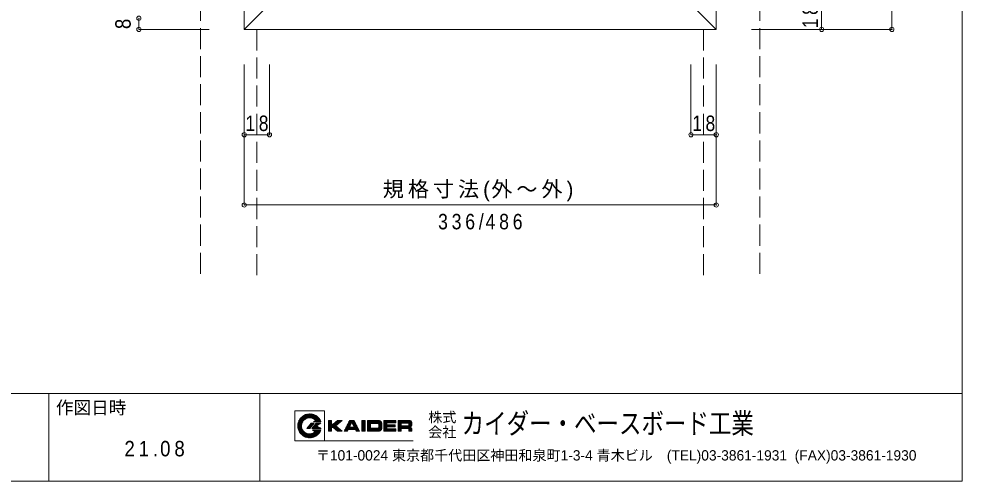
# Model space of a CAD drawing. Units: millimetres on the paper, enlarged 2 times, with parts at other scales. Extents: x -282 to 282, y -195 to 195.
# Drawn here: x 13.4 to 282, y -195 to -63.3 of the extents above; entities that cross this region are included whole.
import ezdxf
from ezdxf.enums import TextEntityAlignment as Align

# ---------------------------------------------------------------- set-up
doc = ezdxf.new("R2010")
doc.units = ezdxf.units.MM
doc.header["$LTSCALE"] = 2
doc.header["$PDMODE"] = 32
doc.header["$PDSIZE"] = 1.2
doc.linetypes.add('DASHED3', pattern=[4, 3, -1])
for name, color, linetype, lineweight in [('2-0_ＫＢ製品', 2, 'Continuous', 9), ('2-3_寸法', 4, 'Continuous', 9), ('2-8_他製品', 7, 'Continuous', 18), ('F-0_図面枠', 5, 'Continuous', 9), ('F-5_F-5ﾚｲﾔ', 7, 'Continuous', 9)]:
    doc.layers.add(name, color=color, linetype=linetype, lineweight=lineweight)
doc.styles.add('HG創英角ｺﾞｼｯｸUB', font='')
doc.styles.add('HGｺﾞｼｯｸM', font='')
doc.styles.add('ＭＳ ゴシック', font='')
doc.styles.get('HG創英角ｺﾞｼｯｸUB').set_extended_font_data('HG創英角ｺﾞｼｯｸUB')
doc.styles.get('HGｺﾞｼｯｸM').set_extended_font_data('HGｺﾞｼｯｸM')
doc.styles.get('ＭＳ ゴシック').set_extended_font_data('MS Gothic')

msp = doc.modelspace()

# ---------------------------------------------------------------- linework, layer by layer
at = {"layer": '2-0_ＫＢ製品'}
for p, q in [((77.6, -66.34), (77.6, 68.06)), ((212, -66.34), (212, 68.06)), ((77.6, -66.34), (84.8, -59.14)), ((204.8, -59.14), (212, -66.34)), ((77.6, -66.34), (212, -66.34))]:
    msp.add_line(p, q, dxfattribs=at)
at = {"layer": '2-3_寸法'}
for p, q in [((262, 68.06), (262, -66.34)), ((242, -66.34), (242, -59.14)), ((47.6, -63.14), (47.6, -66.34)), ((47.6, -66.34), (67.6, -66.34)), ((242, -66.34), (222, -66.34)), ((262, -66.34), (242, -66.34)), ((77.6, -96.34), (77.6, -76.34)), ((84.8, -96.34), (84.8, -76.34)), ((204.8, -96.34), (204.8, -76.34)), ((212, -96.34), (212, -76.34)), ((77.6, -96.34), (84.8, -96.34)), ((77.6, -116.34), (77.6, -96.34)), ((212, -96.34), (204.8, -96.34)), ((212, -116.34), (212, -96.34)), ((77.6, -116.34), (212, -116.34))]:
    msp.add_line(p, q, dxfattribs=at)
for p in [(47.6, -63.14), (47.6, -66.34), (242, -66.34), (262, -66.34), (77.6, -96.34), (84.8, -96.34), (204.8, -96.34), (212, -96.34), (77.6, -116.34), (212, -116.34)]:
    msp.add_point(p, dxfattribs=at)
at = {"layer": '2-8_他製品', "linetype": 'DASHED3', "lineweight": 9}
for p, q in [((65.2, 118.06), (65.2, -136.34)), ((224.4, 118.06), (224.4, -136.34)), ((81.2, -66.34), (81.2, -136.34)), ((208.4, -66.34), (208.4, -136.34))]:
    msp.add_line(p, q, dxfattribs=at)
at = {"layer": 'F-0_図面枠'}
for p, q in [((282, 195), (282, -195)), ((-282, -170), (282, -170)), ((22, -195), (22, -170)), ((82, -195), (82, -170)), ((282, -195), (-282, -195))]:
    msp.add_line(p, q, dxfattribs=at)
at = {"layer": 'F-5_F-5ﾚｲﾔ'}
for p, q in [((92.851, -179.154), (96.154, -175.851)), ((92.878, -178.814), (95.814, -175.878)), ((92.951, -178.429), (95.429, -175.951)), ((93.102, -177.964), (94.964, -176.103)), ((93.492, -177.261), (94.261, -176.492)), ((94.336, -177.938), (93.564, -177.166)), ((94.473, -177.763), (93.705, -176.995)), ((94.626, -177.602), (93.858, -176.834)), ((94.794, -177.457), (94.02, -176.683)), ((94.977, -177.328), (94.192, -176.543)), ((95.177, -177.214), (94.376, -176.413)), ((95.394, -177.119), (94.569, -176.294)), ((95.631, -177.043), (94.775, -176.187)), ((95.893, -176.992), (94.992, -176.091)), ((95.012, -177.306), (96.462, -175.857)), ((96.184, -176.97), (95.223, -176.009)), ((96.519, -176.992), (95.468, -175.941)), ((95.571, -177.06), (96.745, -175.886)), ((96.927, -177.088), (95.73, -175.89)), ((95.96, -176.983), (97.008, -175.936)), ((97.593, -177.441), (96.011, -175.858)), ((96.285, -176.972), (97.255, -176.002)), ((98.582, -178.117), (96.316, -175.851)), ((96.57, -177), (97.487, -176.083)), ((98.895, -178.117), (96.652, -175.874)), ((96.826, -177.057), (97.705, -176.177)), ((99.208, -178.117), (97.033, -175.941)), ((97.059, -177.136), (97.912, -176.284)), ((97.273, -177.235), (98.107, -176.402)), ((97.469, -177.352), (98.291, -176.531)), ((99.417, -178.013), (97.487, -176.083)), ((97.643, -178.117), (98.781, -176.979)), ((97.649, -177.485), (98.464, -176.67)), ((97.802, -177.645), (98.628, -176.819)), ((97.956, -178.117), (98.923, -177.149)), ((99.075, -177.357), (98.143, -176.425)), ((96.231, -182.65), (92.85, -179.268)), ((92.857, -179.462), (94.253, -178.066)), ((94.144, -180.25), (92.862, -178.967)), ((95.9, -182.632), (92.868, -179.6)), ((92.886, -179.745), (94.007, -178.624)), ((93.975, -179.768), (92.896, -178.689)), ((92.936, -180.008), (93.93, -179.013)), ((93.922, -179.402), (92.95, -178.43)), ((93.002, -180.255), (93.919, -179.338)), ((93.924, -179.09), (93.02, -178.187)), ((93.083, -180.487), (93.947, -179.623)), ((93.961, -178.815), (93.105, -177.959)), ((93.177, -180.705), (94.003, -179.879)), ((94.024, -178.566), (93.202, -177.743)), ((94.11, -178.338), (93.311, -177.54)), ((94.214, -178.13), (93.432, -177.347)), ((95.438, -179.989), (96.917, -178.511)), ((95.579, -179.989), (95.475, -179.885)), ((95.892, -179.989), (95.617, -179.715)), ((95.751, -179.989), (97.229, -178.511)), ((96.205, -179.989), (95.759, -179.544)), ((96.404, -179.876), (95.901, -179.373)), ((96.547, -179.705), (96.044, -179.203)), ((96.064, -179.989), (97.542, -178.511)), ((96.689, -179.535), (96.186, -179.032)), ((96.831, -179.364), (96.328, -178.861)), ((96.973, -179.193), (96.471, -178.69)), ((97.116, -179.023), (96.613, -178.52)), ((98.099, -178.511), (96.867, -179.989)), ((97.258, -178.852), (96.917, -178.511)), ((97.147, -179.989), (96.994, -179.836)), ((97.006, -179.989), (98.485, -178.511)), ((97.46, -179.989), (97.137, -179.666)), ((97.4, -178.681), (97.229, -178.511)), ((97.773, -179.989), (97.279, -179.495)), ((97.319, -179.989), (98.798, -178.511)), ((97.755, -177.798), (97.33, -178.117)), ((97.33, -178.117), (99.456, -178.117)), ((98.086, -179.989), (97.421, -179.324)), ((97.643, -178.117), (97.509, -177.982)), ((98.399, -179.989), (97.563, -179.154)), ((97.632, -179.989), (98.308, -179.314)), ((97.956, -178.117), (97.688, -177.848)), ((98.712, -179.989), (97.706, -178.983)), ((97.735, -178.948), (98.172, -178.511)), ((98.269, -178.117), (97.803, -177.651)), ((98.25, -179.214), (97.848, -178.812)), ((97.945, -179.989), (98.51, -179.424)), ((98.446, -179.097), (97.99, -178.641)), ((98.099, -178.511), (99.424, -178.511)), ((98.641, -178.98), (98.172, -178.511)), ((99.424, -178.511), (98.191, -179.25)), ((98.191, -179.25), (99.547, -179.989)), ((98.258, -179.989), (98.713, -179.534)), ((98.269, -178.117), (99.056, -177.33)), ((99.025, -179.989), (98.398, -179.363)), ((98.837, -178.863), (98.485, -178.511)), ((98.571, -179.989), (98.915, -179.645)), ((98.582, -178.117), (99.178, -177.521)), ((98.642, -178.98), (99.111, -178.511)), ((99.033, -178.745), (98.798, -178.511)), ((98.884, -179.989), (99.118, -179.755)), ((98.895, -178.117), (99.288, -177.724)), ((99.338, -179.989), (99.087, -179.738)), ((99.228, -178.628), (99.111, -178.511)), ((99.197, -179.989), (99.32, -179.866)), ((99.208, -178.117), (99.387, -177.938)), ((101.604, -177.72), (101.604, -180.78)), ((101.604, -177.72), (102.454, -177.72)), ((101.604, -178.57), (102.454, -177.72)), ((101.604, -178.195), (102.078, -177.72)), ((101.604, -177.819), (101.703, -177.72)), ((101.604, -180.448), (104.331, -177.72)), ((104.387, -180.78), (101.604, -177.996)), ((101.604, -178.946), (102.454, -178.096)), ((103.16, -179.928), (101.604, -178.372)), ((101.604, -179.321), (102.454, -178.471)), ((101.604, -179.697), (102.56, -178.74)), ((101.604, -180.072), (102.936, -178.74)), ((102.616, -179.76), (101.604, -178.748)), ((102.454, -179.973), (101.604, -179.123)), ((102.454, -180.348), (101.604, -179.499)), ((102.454, -180.724), (101.604, -179.874)), ((102.454, -178.471), (101.703, -177.72)), ((102.454, -178.096), (102.078, -177.72)), ((102.454, -177.72), (102.454, -178.74)), ((102.454, -179.76), (102.985, -179.76)), ((102.454, -179.76), (102.454, -180.78)), ((102.667, -179.76), (104.707, -177.72)), ((104.763, -180.78), (102.723, -178.74)), ((103.006, -179.796), (105.082, -177.72)), ((105.138, -180.78), (103.036, -178.678)), ((103.208, -179.97), (103.811, -179.367)), ((103.841, -179.108), (103.238, -178.505)), ((103.41, -180.143), (104.013, -179.54)), ((104.043, -178.934), (103.441, -178.331)), ((103.613, -180.316), (104.216, -179.714)), ((104.246, -178.761), (103.643, -178.158)), ((105.46, -177.72), (103.675, -179.25)), ((103.675, -179.25), (105.46, -180.78)), ((103.815, -180.489), (104.418, -179.887)), ((104.448, -178.588), (103.845, -177.985)), ((104.65, -178.414), (104.047, -177.812)), ((104.154, -177.72), (105.46, -177.72)), ((104.852, -178.241), (104.331, -177.72)), ((105.055, -178.068), (104.707, -177.72)), ((105.257, -177.894), (105.082, -177.72)), ((105.445, -177.733), (105.458, -177.72)), ((107.554, -177.72), (106.024, -180.78)), ((106.194, -180.44), (108.095, -178.539)), ((106.23, -180.78), (107.719, -179.29)), ((107.139, -180.451), (106.505, -179.817)), ((106.569, -179.689), (108.539, -177.72)), ((106.605, -180.78), (107.795, -179.59)), ((107.333, -180.27), (106.631, -179.567)), ((107.709, -180.27), (106.756, -179.317)), ((108.084, -180.27), (106.881, -179.067)), ((106.945, -178.938), (108.163, -177.72)), ((107.639, -179.45), (107.006, -178.816)), ((107.764, -179.199), (107.131, -178.566)), ((107.89, -178.949), (107.256, -178.315)), ((107.321, -178.187), (107.787, -177.72)), ((108.015, -178.699), (107.381, -178.065)), ((107.49, -180.27), (108.17, -179.59)), ((108.14, -178.448), (107.507, -177.815)), ((107.554, -177.72), (108.914, -177.72)), ((108.46, -180.27), (107.78, -179.59)), ((110.041, -179.973), (107.787, -177.72)), ((107.866, -180.27), (108.546, -179.59)), ((108.835, -180.27), (108.155, -179.59)), ((109.665, -179.222), (108.163, -177.72)), ((108.234, -178.4), (108.914, -177.72)), ((108.241, -180.27), (109.54, -178.972)), ((108.405, -178.604), (109.039, -177.97)), ((110.416, -180.724), (108.515, -178.824)), ((108.531, -178.854), (109.164, -178.221)), ((109.211, -180.27), (108.531, -179.59)), ((109.289, -178.471), (108.539, -177.72)), ((108.617, -180.27), (109.665, -179.222)), ((108.656, -179.104), (109.289, -178.471)), ((108.781, -179.355), (109.414, -178.721)), ((110.096, -180.78), (108.891, -179.574)), ((108.914, -177.72), (110.444, -180.78)), ((108.992, -180.27), (109.79, -179.472)), ((109.282, -180.356), (109.915, -179.723)), ((111.05, -177.72), (111.05, -180.78)), ((111.05, -178.74), (112.07, -177.72)), ((111.05, -178.364), (111.694, -177.72)), ((111.05, -177.989), (111.319, -177.72)), ((112.07, -178.847), (111.05, -177.827)), ((111.05, -179.116), (112.07, -178.096)), ((112.07, -179.222), (111.05, -178.202)), ((111.05, -179.491), (112.07, -178.471)), ((112.07, -179.598), (111.05, -178.577)), ((111.05, -179.867), (112.07, -178.846)), ((112.07, -179.973), (111.05, -178.953)), ((111.05, -180.242), (112.07, -179.222)), ((112.07, -180.348), (111.05, -179.329)), ((111.05, -180.618), (112.07, -179.598)), ((112.07, -180.724), (111.05, -179.704)), ((112.07, -178.471), (111.319, -177.72)), ((112.07, -178.096), (111.694, -177.72)), ((112.712, -178.096), (113.088, -177.72)), ((112.712, -178.471), (113.463, -177.72)), ((112.712, -178.846), (113.839, -177.72)), ((112.712, -179.222), (114.214, -177.72)), ((113.562, -178.57), (112.712, -177.72)), ((113.562, -178.946), (112.712, -178.096)), ((113.562, -179.321), (112.712, -178.471)), ((112.712, -179.598), (113.562, -178.748)), ((113.562, -179.697), (112.712, -178.847)), ((112.712, -179.973), (113.562, -179.123)), ((114.27, -180.78), (112.712, -179.222)), ((112.712, -180.348), (113.562, -179.499)), ((113.895, -180.78), (112.712, -179.598)), ((112.712, -180.724), (113.562, -179.874)), ((113.032, -180.78), (113.882, -179.93)), ((113.938, -178.57), (113.088, -177.72)), ((113.407, -180.78), (114.257, -179.93)), ((114.313, -178.57), (113.463, -177.72)), ((115.517, -178.57), (113.562, -178.57)), ((113.562, -178.57), (113.562, -179.93)), ((115.517, -179.93), (113.562, -179.93)), ((113.74, -178.57), (114.59, -177.72)), ((113.783, -180.78), (114.633, -179.93)), ((114.646, -180.78), (113.796, -179.93)), ((114.689, -178.57), (113.839, -177.72)), ((114.115, -178.57), (114.965, -177.72)), ((114.158, -180.78), (115.008, -179.93)), ((115.021, -180.78), (114.172, -179.93)), ((115.064, -178.57), (114.214, -177.72)), ((114.491, -178.57), (115.341, -177.72)), ((114.534, -180.78), (115.384, -179.93)), ((115.397, -180.78), (114.547, -179.93)), ((115.44, -178.57), (114.59, -177.72)), ((114.866, -178.57), (115.716, -177.72)), ((114.909, -180.78), (116.792, -178.897)), ((115.772, -180.78), (114.922, -179.93)), ((116.792, -179.547), (114.965, -177.72)), ((115.242, -178.57), (116.081, -177.731)), ((115.285, -180.78), (116.792, -179.273)), ((116.118, -180.75), (115.298, -179.93)), ((116.792, -179.172), (115.341, -177.72)), ((115.608, -178.58), (116.359, -177.829)), ((116.377, -180.634), (115.652, -179.908)), ((115.66, -180.78), (116.792, -179.648)), ((116.792, -178.796), (115.716, -177.72)), ((115.842, -178.721), (116.568, -177.995)), ((116.577, -180.458), (115.866, -179.748)), ((115.942, -178.996), (116.717, -178.221)), ((115.942, -179.371), (116.791, -178.523)), ((115.942, -179.505), (115.942, -178.995)), ((116.792, -179.923), (115.942, -179.073)), ((116.721, -180.226), (115.942, -179.448)), ((116.776, -178.404), (116.108, -177.736)), ((116.792, -179.93), (116.792, -178.57)), ((117.369, -177.72), (117.369, -180.78)), ((117.369, -177.72), (120.769, -177.72)), ((117.369, -179.243), (118.891, -177.72)), ((117.369, -178.867), (118.516, -177.72)), ((117.369, -178.492), (118.141, -177.72)), ((117.369, -178.116), (117.765, -177.72)), ((117.369, -177.741), (117.389, -177.72)), ((118.871, -179.577), (117.369, -178.075)), ((118.495, -179.577), (117.369, -178.451)), ((117.369, -179.618), (118.219, -178.768)), ((118.219, -179.676), (117.369, -178.826)), ((117.369, -180.369), (118.814, -178.923)), ((117.369, -179.994), (118.439, -178.923)), ((118.219, -180.052), (117.369, -179.202)), ((118.572, -180.78), (117.369, -179.577)), ((117.369, -180.745), (118.219, -179.894)), ((118.219, -178.55), (117.389, -177.72)), ((118.445, -178.4), (117.765, -177.72)), ((118.82, -178.4), (118.141, -177.72)), ((118.219, -178.4), (120.769, -178.4)), ((118.219, -179.577), (120.599, -179.577)), ((118.219, -179.577), (118.219, -180.1)), ((119.196, -178.4), (118.516, -177.72)), ((118.537, -179.577), (119.19, -178.923)), ((118.587, -178.4), (119.267, -177.72)), ((119.246, -179.577), (118.593, -178.923)), ((119.571, -178.4), (118.891, -177.72)), ((118.912, -179.577), (119.566, -178.923)), ((118.962, -178.4), (119.642, -177.72)), ((119.622, -179.577), (118.968, -178.923)), ((119.947, -178.4), (119.267, -177.72)), ((119.288, -179.577), (119.941, -178.923)), ((119.338, -178.4), (120.018, -177.72)), ((119.997, -179.577), (119.344, -178.923)), ((120.322, -178.4), (119.642, -177.72)), ((119.663, -179.577), (120.316, -178.923)), ((119.714, -178.4), (120.393, -177.72)), ((120.373, -179.577), (119.719, -178.923)), ((120.698, -178.4), (120.018, -177.72)), ((120.039, -179.577), (120.599, -179.017)), ((120.089, -178.4), (120.769, -177.72)), ((120.599, -179.428), (120.095, -178.923)), ((120.769, -178.096), (120.393, -177.72)), ((120.414, -179.577), (120.599, -179.392)), ((120.464, -178.4), (120.769, -178.096)), ((120.599, -179.052), (120.47, -178.923)), ((120.599, -178.923), (120.599, -179.577)), ((120.769, -177.72), (120.769, -178.4)), ((121.412, -177.72), (121.412, -180.78)), ((124.812, -177.72), (121.412, -177.72)), ((121.412, -178.096), (121.787, -177.72)), ((121.412, -178.471), (122.163, -177.72)), ((121.412, -178.846), (122.538, -177.72)), ((121.412, -179.222), (122.914, -177.72)), ((122.262, -178.57), (121.412, -177.72)), ((122.262, -178.946), (121.412, -178.096)), ((122.956, -180.015), (121.412, -178.471)), ((121.412, -179.598), (122.262, -178.748)), ((122.58, -180.015), (121.412, -178.847)), ((121.412, -179.973), (122.262, -179.123)), ((122.262, -180.072), (121.412, -179.222)), ((121.412, -180.348), (122.51, -179.25)), ((121.412, -180.724), (122.886, -179.25)), ((122.262, -180.447), (121.412, -179.598)), ((122.552, -178.485), (121.787, -177.72)), ((122.928, -178.485), (122.163, -177.72)), ((122.262, -178.485), (122.262, -179.25)), ((124.217, -178.485), (122.262, -178.485)), ((124.217, -179.25), (122.262, -179.25)), ((122.496, -180.015), (123.261, -179.25)), ((122.524, -178.485), (123.289, -177.72)), ((123.303, -178.485), (122.538, -177.72)), ((123.331, -180.015), (122.566, -179.25)), ((122.872, -180.015), (123.637, -179.25)), ((122.9, -178.485), (123.664, -177.72)), ((123.679, -178.485), (122.914, -177.72)), ((123.707, -180.015), (122.942, -179.25)), ((123.247, -180.015), (124.012, -179.25)), ((123.275, -178.485), (124.04, -177.72)), ((124.054, -178.485), (123.289, -177.72)), ((124.082, -180.015), (123.317, -179.25)), ((123.622, -180.015), (125.322, -178.316)), ((123.651, -178.485), (124.416, -177.72)), ((125.263, -179.318), (123.664, -177.72)), ((125.223, -180.78), (123.693, -179.25)), ((123.998, -180.015), (125.322, -178.691)), ((124.026, -178.485), (124.791, -177.72)), ((125.322, -179.002), (124.04, -177.72)), ((125.322, -180.504), (124.068, -179.25)), ((124.341, -180.048), (125.322, -179.067)), ((124.358, -178.528), (125.087, -177.8)), ((125.322, -180.128), (124.382, -179.189)), ((125.322, -178.626), (124.416, -177.72)), ((124.472, -178.79), (125.266, -177.997)), ((124.472, -178.995), (124.472, -178.74)), ((125.082, -179.513), (124.472, -178.903)), ((124.472, -180.293), (125.091, -179.673)), ((124.472, -180.668), (125.268, -179.872)), ((125.322, -178.251), (124.791, -177.72)), ((125.322, -179.08), (125.322, -178.23)), ((95.528, -182.572), (92.927, -179.972)), ((95.088, -182.445), (93.055, -180.412)), ((93.284, -180.912), (94.083, -180.112)), ((94.487, -182.157), (93.343, -181.013)), ((93.402, -181.107), (94.182, -180.326)), ((93.53, -181.291), (94.299, -180.522)), ((93.67, -181.464), (94.432, -180.702)), ((93.82, -181.628), (94.58, -180.867)), ((93.979, -181.781), (94.743, -181.017)), ((94.149, -181.923), (94.922, -181.151)), ((94.33, -182.056), (95.117, -181.269)), ((94.521, -182.178), (95.329, -181.37)), ((94.724, -182.288), (95.56, -181.451)), ((94.938, -182.387), (95.814, -181.511)), ((95.165, -182.472), (96.096, -181.542)), ((96.532, -182.638), (95.212, -181.318)), ((95.407, -182.544), (96.416, -181.534)), ((95.664, -182.599), (96.798, -181.466)), ((96.811, -182.603), (95.694, -181.486)), ((95.94, -182.636), (97.327, -181.25)), ((97.07, -182.55), (96.06, -181.54)), ((96.239, -182.65), (98.506, -180.383)), ((97.313, -182.48), (96.371, -181.538)), ((96.567, -182.635), (98.819, -180.383)), ((97.541, -182.395), (96.647, -181.501)), ((96.867, -179.989), (99.547, -179.989)), ((97.757, -182.298), (96.896, -181.437)), ((96.935, -182.58), (99.132, -180.383)), ((97.612, -180.839), (97.047, -180.383)), ((97.047, -180.383), (99.456, -180.383)), ((97.289, -180.579), (97.094, -180.383)), ((97.96, -182.189), (97.123, -181.351)), ((97.162, -180.476), (97.254, -180.383)), ((98.153, -182.068), (97.332, -181.247)), ((97.335, -180.616), (97.567, -180.383)), ((97.366, -182.461), (99.445, -180.383)), ((98.666, -181.642), (97.407, -180.383)), ((97.508, -180.755), (97.88, -180.383)), ((98.334, -181.936), (97.523, -181.126)), ((97.66, -180.916), (98.193, -180.383)), ((98.505, -181.794), (97.664, -180.954)), ((98.816, -181.48), (97.72, -180.383)), ((97.942, -182.199), (99.199, -180.941)), ((98.957, -181.308), (98.033, -180.383)), ((99.087, -181.124), (98.346, -180.383)), ((99.206, -180.93), (98.658, -180.383)), ((99.313, -180.725), (98.971, -180.383)), ((99.409, -180.508), (99.284, -180.383)), ((99.51, -179.989), (99.523, -179.976)), ((102.134, -180.78), (101.604, -180.249)), ((101.759, -180.78), (101.604, -180.625)), ((101.604, -180.78), (102.454, -180.78)), ((101.647, -180.78), (102.454, -179.973)), ((102.022, -180.78), (102.454, -180.348)), ((102.398, -180.78), (102.454, -180.724)), ((104.017, -180.663), (104.62, -180.06)), ((104.275, -180.78), (104.822, -180.233)), ((104.651, -180.78), (105.024, -180.407)), ((105.027, -180.78), (105.226, -180.58)), ((105.402, -180.78), (105.429, -180.753)), ((106.024, -180.78), (106.974, -180.78)), ((106.341, -180.78), (106.13, -180.569)), ((106.717, -180.78), (106.255, -180.318)), ((107.014, -180.702), (106.38, -180.068)), ((107.229, -180.27), (106.974, -180.78)), ((109.721, -180.78), (109.266, -180.326)), ((109.407, -180.607), (110.041, -179.973)), ((109.609, -180.78), (110.166, -180.223)), ((109.985, -180.78), (110.291, -180.474)), ((110.36, -180.78), (110.416, -180.724)), ((111.75, -180.78), (111.05, -180.079)), ((111.375, -180.78), (111.05, -180.455)), ((111.05, -180.78), (112.07, -180.78)), ((111.262, -180.78), (112.07, -179.973)), ((111.638, -180.78), (112.07, -180.348)), ((112.014, -180.78), (112.07, -180.724)), ((113.519, -180.78), (112.712, -179.973)), ((113.144, -180.78), (112.712, -180.348)), ((112.768, -180.78), (112.712, -180.724)), ((115.942, -180.78), (112.712, -180.78)), ((116.05, -180.766), (116.778, -180.038)), ((118.196, -180.78), (117.369, -179.953)), ((117.821, -180.78), (117.369, -180.328)), ((117.445, -180.78), (117.369, -180.703)), ((117.369, -180.78), (120.769, -180.78)), ((117.709, -180.78), (118.389, -180.1)), ((118.084, -180.78), (118.764, -180.1)), ((118.219, -180.1), (120.769, -180.1)), ((118.947, -180.78), (118.267, -180.1)), ((118.46, -180.78), (119.14, -180.1)), ((119.323, -180.78), (118.643, -180.1)), ((118.835, -180.78), (119.515, -180.1)), ((119.698, -180.78), (119.018, -180.1)), ((119.211, -180.78), (119.891, -180.1)), ((120.074, -180.78), (119.394, -180.1)), ((119.586, -180.78), (120.266, -180.1)), ((120.45, -180.78), (119.769, -180.1)), ((119.962, -180.78), (120.642, -180.1)), ((120.769, -180.724), (120.145, -180.1)), ((120.337, -180.78), (120.769, -180.348)), ((120.769, -180.348), (120.52, -180.1)), ((120.713, -180.78), (120.769, -180.724)), ((120.769, -180.1), (120.769, -180.78)), ((122.219, -180.78), (121.412, -179.973)), ((121.843, -180.78), (121.412, -180.348)), ((121.468, -180.78), (121.412, -180.724)), ((121.412, -180.78), (122.262, -180.78)), ((121.731, -180.78), (122.262, -180.25)), ((122.107, -180.78), (122.262, -180.625)), ((122.262, -180.015), (122.262, -180.78)), ((124.217, -180.015), (122.262, -180.015)), ((124.472, -180.27), (124.472, -180.78)), ((124.847, -180.78), (124.472, -180.404)), ((124.472, -180.78), (125.322, -180.78)), ((124.735, -180.78), (125.322, -180.193)), ((125.111, -180.78), (125.322, -180.569)), ((125.322, -180.1), (125.322, -180.78)), ((100.5, -183.5), (92, -183.5)), ((100.5, -183.5), (121.077, -183.5)), ((121.077, -183.5), (125.677, -183.5))]:
    msp.add_line(p, q, dxfattribs=at)
for points in [[(92, -183.5), (92, -175), (100.5, -175), (100.5, -183.5)], [(96.62, -178.511), (95.388, -179.989), (96.31, -179.989)], [(96.62, -178.511), (97.542, -178.511), (96.31, -179.989)], [(102.454, -178.74), (102.964, -178.74), (104.154, -177.72)], [(102.964, -179.76), (104.154, -180.78), (105.46, -180.78)], [(108.164, -178.4), (107.569, -179.59), (108.899, -179.59)], [(108.164, -178.4), (108.304, -178.4), (108.899, -179.59)], [(111.05, -177.72), (112.07, -177.72), (112.07, -180.78)], [(115.942, -177.72), (112.712, -177.72), (112.712, -180.78)], [(118.219, -178.4), (118.219, -178.923), (120.599, -178.923)], [(107.229, -180.27), (109.239, -180.27), (109.494, -180.78), (110.444, -180.78)]]:
    msp.add_lwpolyline(points, dxfattribs=at)
for centre, radius, start, end in [((96.25, -179.25), 3.401, 19.46999, 340.53), ((96.204, -179.257), 2.288, 47.28999, 307.96999), ((97.666, -177.687), 0.142, 308.53999, 51.09), ((115.517, -178.995), 0.425, 0, 90), ((115.517, -179.505), 0.425, 270, 0), ((115.942, -178.57), 0.85, 0, 90), ((115.876, -179.864), 0.919, 274.12, 355.87999), ((124.217, -178.74), 0.255, 0, 90), ((124.217, -178.995), 0.255, 270, 0), ((124.812, -178.23), 0.51, 0, 90), ((124.812, -179.08), 0.51, 270, 0), ((124.812, -180.1), 0.51, 0, 90), ((97.523, -180.949), 0.142, 308.53999, 51.09), ((124.217, -180.27), 0.255, 0, 90)]:
    msp.add_arc(centre, radius, start, end, dxfattribs=at)

# ---------------------------------------------------------------- texts
at = {"layer": '2-3_寸法', "color": 7, "style": 'HGｺﾞｼｯｸM', "width": 0.9}
msp.add_text('8', height=4.399, rotation=90, dxfattribs=at).set_placement((46.6, -66.24), align=Align.BOTTOM_LEFT)
at = {"layer": '2-3_寸法', "color": 7, "insert": (241, -65.99), "char_height": 4.399, "attachment_point": 7, "rotation": 90, "style": 'HGｺﾞｼｯｸM'}
msp.add_mtext('\\T1.36;\\W0.85;18', dxfattribs=at)
at = {"layer": '2-3_寸法', "color": 7, "char_height": 4.399, "attachment_point": 7, "style": 'HGｺﾞｼｯｸM'}
for s, insert in [('\\T1.36;\\W0.85;18', (77.95, -95.34)), ('\\T1.36;\\W0.85;18', (205.15, -95.34)), ('\\T1.19;規格寸法(外～外)', (117.05, -115.34)), ('\\T1.39;\\W0.85;336/486', (132.8, -123.34))]:
    msp.add_mtext(s, dxfattribs=dict(at, insert=insert))
at = {"layer": 'F-5_F-5ﾚｲﾔ'}
for s, height, style, p in [('作図日時', 3.666, 'HGｺﾞｼｯｸM', (24, -177)), ('株式', 2.933, 'ＭＳ ゴシック', (130, -179.125)), ('会社', 2.933, 'ＭＳ ゴシック', (130, -183.375)), ('〒101-0024 東京都千代田区神田和泉町1-3-4 青木ビル\u3000(TEL)03-3861-1931  (FAX)03-3861-1930', 2.933, 'HGｺﾞｼｯｸM', (98, -190))]:
    msp.add_text(s, height=height, dxfattribs=dict(at, style=style)).set_placement(p, align=Align.BOTTOM_LEFT)
at = {"layer": 'F-5_F-5ﾚｲﾔ', "style": 'HG創英角ｺﾞｼｯｸUB', "width": 0.8}
msp.add_text('カイダー・ベースボード工業', height=5.865, dxfattribs=at).set_placement((139.5, -183.25), align=Align.BOTTOM_LEFT)
at = {"layer": 'F-5_F-5ﾚｲﾔ', "insert": (43.5, -188), "char_height": 4.399, "attachment_point": 7, "style": 'HGｺﾞｼｯｸM'}
msp.add_mtext('\\T1.38;\\W0.9;21.08', dxfattribs=at)

doc.saveas('drawing.dxf')
